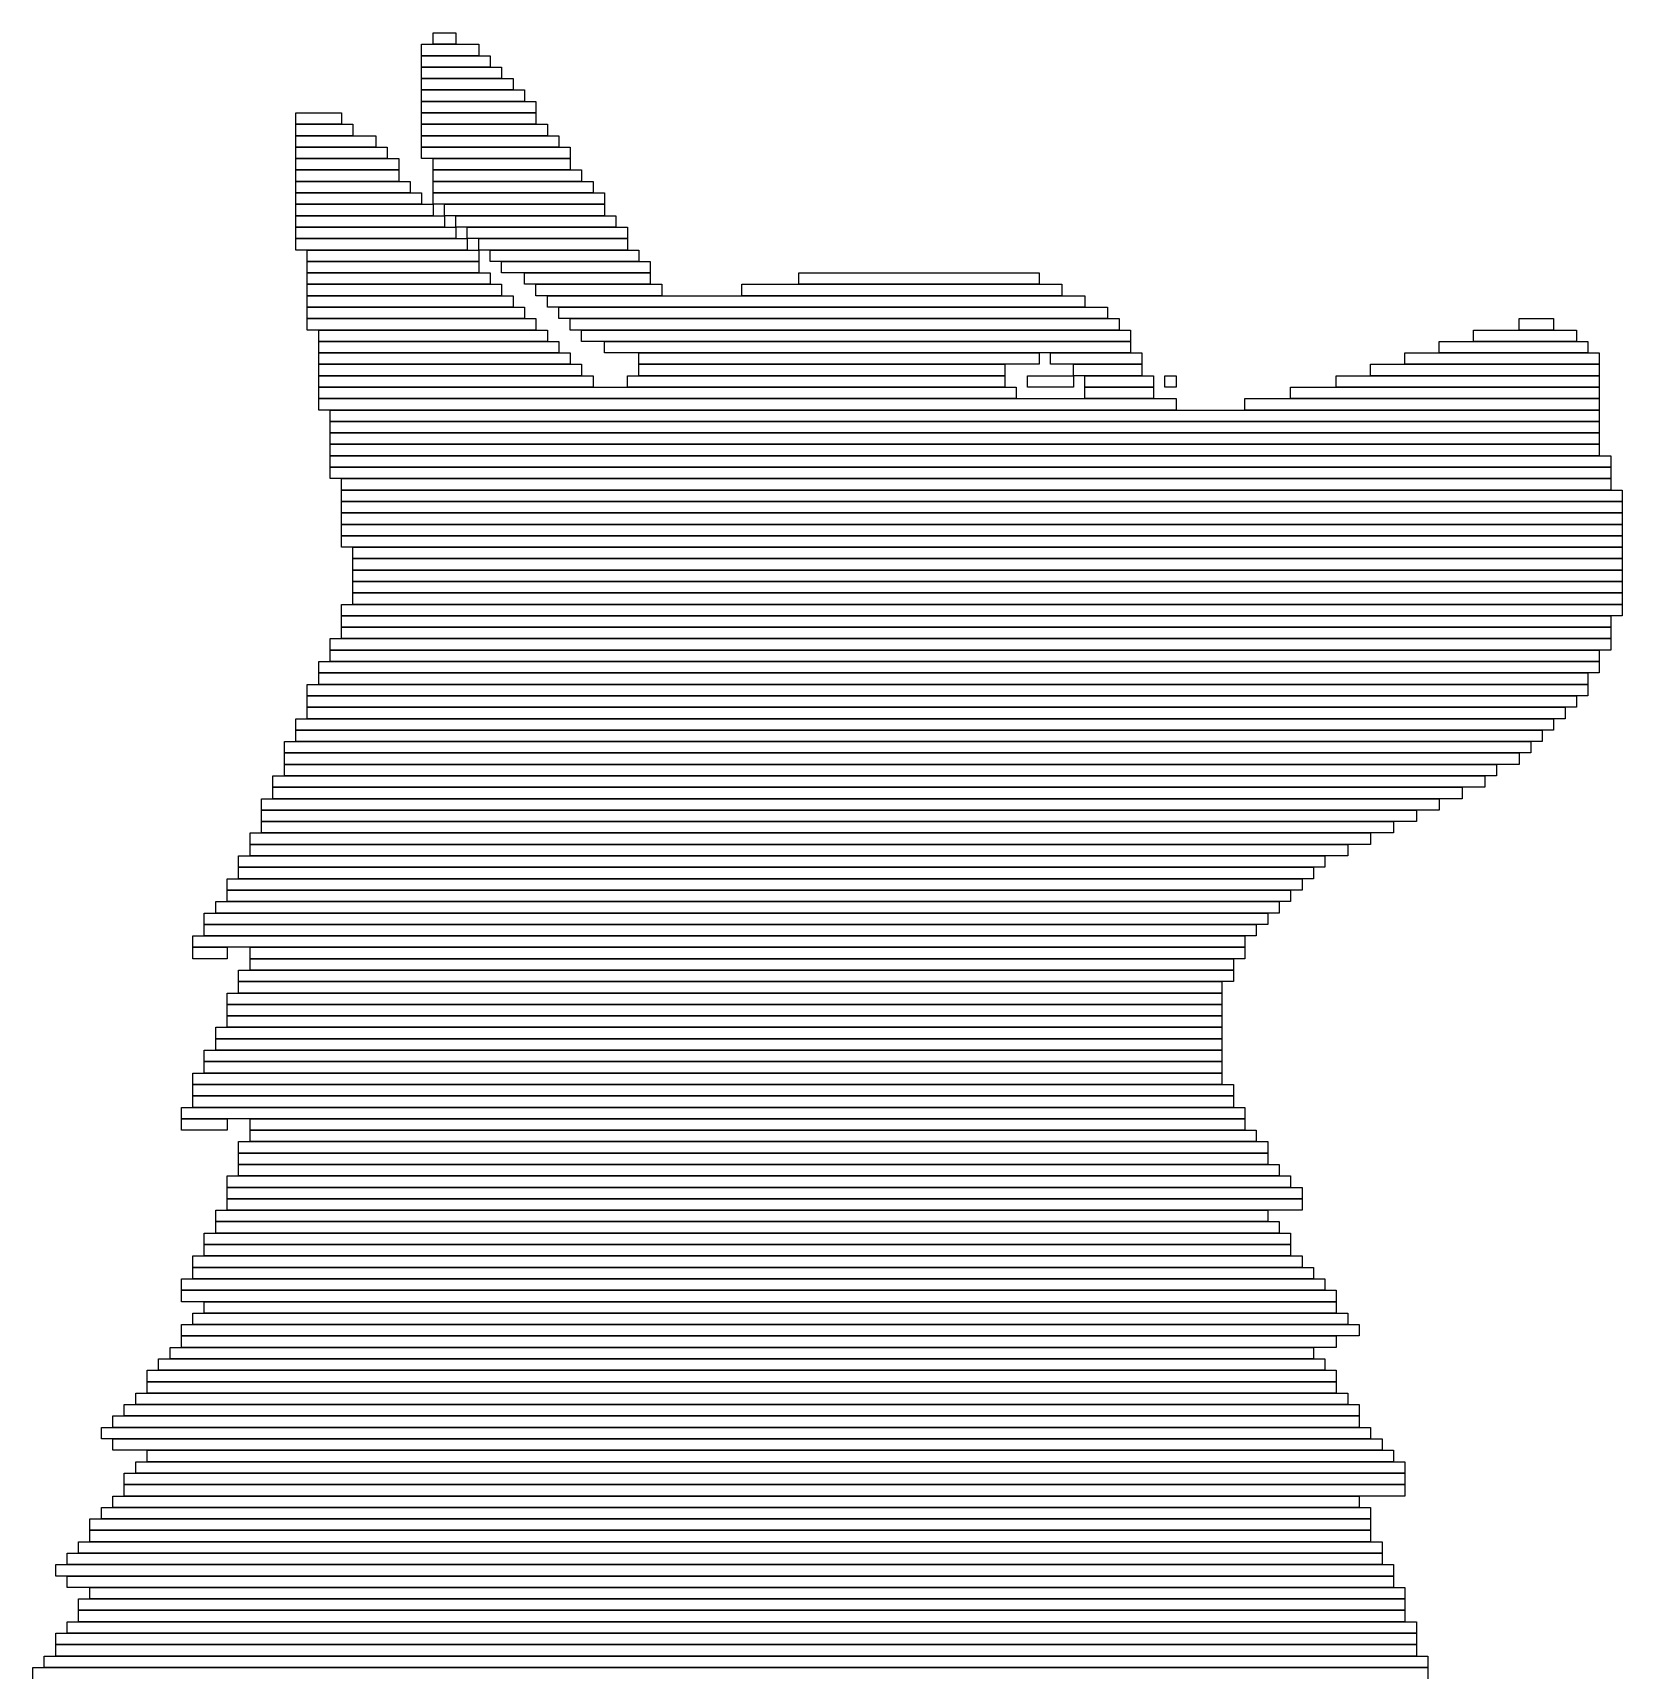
# Model space of a CAD drawing. Extents: x 414 to 589, y 325 to 686.
# Drawn here: x 450 to 589, y 542.5 to 686 of the extents above; entities that cross this region are included whole.
import ezdxf

# ---------------------------------------------------------------- set-up
doc = ezdxf.new("R2010")
doc.units = 0

msp = doc.modelspace()

# ---------------------------------------------------------------- linework, layer by layer
for p, q in [((485, 686), (487, 686)), ((485, 685), (485, 686)), ((487, 686), (487, 685)), ((484, 685), (489, 685)), ((484, 684), (484, 685)), ((487, 685), (485, 685)), ((489, 685), (489, 684)), ((489, 684), (484, 684)), ((484, 684), (490, 684)), ((484, 683), (484, 684)), ((490, 684), (490, 683)), ((490, 683), (484, 683)), ((484, 683), (491, 683)), ((484, 682), (484, 683)), ((491, 682), (484, 682)), ((484, 682), (492, 682)), ((484, 681), (484, 682)), ((491, 683), (491, 682)), ((492, 682), (492, 681)), ((492, 681), (484, 681)), ((484, 681), (493, 681)), ((484, 680), (484, 681)), ((493, 681), (493, 680)), ((473, 679), (477, 679)), ((473, 678), (473, 679)), ((477, 679), (477, 678)), ((493, 680), (484, 680)), ((484, 680), (494, 680)), ((484, 679), (484, 680)), ((494, 679), (484, 679)), ((484, 679), (494, 679)), ((484, 678), (484, 679)), ((494, 680), (494, 679)), ((494, 679), (494, 678)), ((477, 678), (473, 678)), ((473, 678), (478, 678)), ((473, 677), (473, 678)), ((478, 678), (478, 677)), ((494, 678), (484, 678)), ((484, 678), (495, 678)), ((484, 677), (484, 678)), ((495, 678), (495, 677)), ((478, 677), (473, 677)), ((473, 677), (480, 677)), ((473, 676), (473, 677)), ((480, 676), (473, 676)), ((473, 676), (481, 676)), ((473, 675), (473, 676)), ((480, 677), (480, 676)), ((481, 676), (481, 675)), ((495, 677), (484, 677)), ((484, 677), (496, 677)), ((484, 676), (484, 677)), ((496, 676), (484, 676)), ((484, 676), (497, 676)), ((484, 675), (484, 676)), ((496, 677), (496, 676)), ((497, 676), (497, 675)), ((481, 675), (473, 675)), ((473, 675), (482, 675)), ((473, 674), (473, 675)), ((482, 675), (482, 674)), ((497, 675), (484, 675)), ((485, 675), (497, 675)), ((485, 674), (485, 675)), ((497, 675), (497, 674)), ((482, 674), (473, 674)), ((473, 674), (482, 674)), ((473, 673), (473, 674)), ((482, 674), (482, 673)), ((497, 674), (485, 674)), ((485, 674), (498, 674)), ((485, 673), (485, 674)), ((498, 674), (498, 673)), ((482, 673), (473, 673)), ((473, 673), (483, 673)), ((473, 672), (473, 673)), ((483, 672), (473, 672)), ((473, 672), (484, 672)), ((473, 671), (473, 672)), ((483, 673), (483, 672)), ((484, 672), (484, 671)), ((498, 673), (485, 673)), ((485, 673), (499, 673)), ((485, 672), (485, 673)), ((499, 672), (485, 672)), ((485, 672), (500, 672)), ((485, 671), (485, 672)), ((499, 673), (499, 672)), ((500, 672), (500, 671)), ((484, 671), (473, 671)), ((473, 671), (485, 671)), ((473, 670), (473, 671)), ((500, 671), (485, 671)), ((485, 671), (485, 670)), ((486, 671), (500, 671)), ((486, 670), (486, 671)), ((500, 671), (500, 670)), ((485, 670), (473, 670)), ((473, 670), (486, 670)), ((473, 669), (473, 670)), ((486, 669), (473, 669)), ((473, 669), (487, 669)), ((473, 668), (473, 669)), ((500, 670), (486, 670)), ((486, 670), (486, 669)), ((487, 670), (501, 670)), ((487, 669), (487, 670)), ((501, 669), (487, 669)), ((487, 669), (487, 668)), ((488, 669), (502, 669)), ((488, 668), (488, 669)), ((501, 670), (501, 669)), ((502, 669), (502, 668)), ((487, 668), (473, 668)), ((473, 668), (488, 668)), ((473, 667), (473, 668)), ((502, 668), (488, 668)), ((488, 668), (488, 667)), ((489, 668), (502, 668)), ((489, 667), (489, 668)), ((502, 668), (502, 667)), ((488, 667), (473, 667)), ((474, 667), (489, 667)), ((474, 666), (474, 667)), ((489, 666), (474, 666)), ((474, 666), (489, 666)), ((474, 665), (474, 666)), ((502, 667), (489, 667)), ((489, 667), (489, 666)), ((489, 666), (489, 665)), ((490, 667), (503, 667)), ((490, 666), (490, 667)), ((503, 666), (490, 666)), ((491, 666), (504, 666)), ((491, 665), (491, 666)), ((503, 667), (503, 666)), ((504, 666), (504, 665)), ((489, 665), (474, 665)), ((474, 665), (490, 665)), ((474, 664), (474, 665)), ((490, 665), (490, 664)), ((504, 665), (491, 665)), ((493, 665), (504, 665)), ((493, 664), (493, 665)), ((504, 665), (504, 664)), ((517, 665), (538, 665)), ((517, 664), (517, 665)), ((538, 665), (538, 664)), ((490, 664), (474, 664)), ((474, 664), (491, 664)), ((474, 663), (474, 664)), ((491, 663), (474, 663)), ((474, 663), (492, 663)), ((474, 662), (474, 663)), ((491, 664), (491, 663)), ((492, 663), (492, 662)), ((504, 664), (493, 664)), ((494, 664), (505, 664)), ((494, 663), (494, 664)), ((505, 663), (494, 663)), ((495, 663), (542, 663)), ((495, 662), (495, 663)), ((505, 664), (505, 663)), ((512, 664), (540, 664)), ((512, 663), (512, 664)), ((540, 663), (512, 663)), ((538, 664), (517, 664)), ((540, 664), (540, 663)), ((542, 663), (542, 662)), ((492, 662), (474, 662)), ((474, 662), (493, 662)), ((474, 661), (474, 662)), ((493, 662), (493, 661)), ((542, 662), (495, 662)), ((496, 662), (544, 662)), ((496, 661), (496, 662)), ((544, 662), (544, 661)), ((493, 661), (474, 661)), ((474, 661), (494, 661)), ((474, 660), (474, 661)), ((494, 661), (494, 660)), ((544, 661), (496, 661)), ((497, 661), (545, 661)), ((497, 660), (497, 661)), ((545, 661), (545, 660)), ((580, 661), (583, 661)), ((580, 660), (580, 661)), ((583, 661), (583, 660)), ((494, 660), (474, 660)), ((475, 660), (495, 660)), ((475, 659), (475, 660)), ((495, 659), (475, 659)), ((475, 659), (496, 659)), ((475, 658), (475, 659)), ((495, 660), (495, 659)), ((496, 659), (496, 658)), ((545, 660), (497, 660)), ((498, 660), (546, 660)), ((498, 659), (498, 660)), ((546, 659), (498, 659)), ((500, 659), (546, 659)), ((500, 658), (500, 659)), ((546, 660), (546, 659)), ((546, 659), (546, 658)), ((573, 659), (586, 659)), ((573, 658), (573, 659)), ((576, 660), (585, 660)), ((576, 659), (576, 660)), ((585, 659), (576, 659)), ((583, 660), (580, 660)), ((585, 660), (585, 659)), ((586, 659), (586, 658)), ((496, 658), (475, 658)), ((475, 658), (497, 658)), ((475, 657), (475, 658)), ((497, 658), (497, 657)), ((546, 658), (500, 658)), ((503, 658), (538, 658)), ((503, 657), (503, 658)), ((538, 658), (538, 657)), ((539, 658), (547, 658)), ((539, 657), (539, 658)), ((547, 658), (547, 657)), ((570, 658), (587, 658)), ((570, 657), (570, 658)), ((586, 658), (573, 658)), ((587, 658), (587, 657)), ((497, 657), (475, 657)), ((475, 657), (498, 657)), ((475, 656), (475, 657)), ((498, 656), (475, 656)), ((475, 656), (499, 656)), ((475, 655), (475, 656)), ((498, 657), (498, 656)), ((499, 656), (499, 655)), ((502, 656), (535, 656)), ((502, 655), (502, 656)), ((538, 657), (503, 657)), ((503, 657), (535, 657)), ((503, 656), (503, 657)), ((535, 656), (503, 656)), ((535, 657), (535, 656)), ((535, 656), (535, 655)), ((537, 656), (541, 656)), ((537, 655), (537, 656)), ((547, 657), (539, 657)), ((541, 657), (547, 657)), ((541, 656), (541, 657)), ((547, 656), (541, 656)), ((541, 656), (541, 655)), ((542, 656), (548, 656)), ((542, 655), (542, 656)), ((547, 657), (547, 656)), ((548, 656), (548, 655)), ((549, 656), (550, 656)), ((549, 655), (549, 656)), ((550, 656), (550, 655)), ((564, 656), (587, 656)), ((564, 655), (564, 656)), ((567, 657), (587, 657)), ((567, 656), (567, 657)), ((587, 656), (567, 656)), ((587, 657), (570, 657)), ((587, 657), (587, 656)), ((587, 656), (587, 655)), ((499, 655), (475, 655)), ((475, 655), (536, 655)), ((475, 654), (475, 655)), ((535, 655), (502, 655)), ((536, 655), (536, 654)), ((541, 655), (537, 655)), ((548, 655), (542, 655)), ((542, 655), (548, 655)), ((542, 654), (542, 655)), ((548, 655), (548, 654)), ((550, 655), (549, 655)), ((560, 655), (587, 655)), ((560, 654), (560, 655)), ((587, 655), (564, 655)), ((587, 655), (587, 654)), ((536, 654), (475, 654)), ((475, 654), (550, 654)), ((475, 653), (475, 654)), ((550, 653), (475, 653)), ((476, 653), (587, 653)), ((476, 652), (476, 653)), ((548, 654), (542, 654)), ((550, 654), (550, 653)), ((556, 654), (587, 654)), ((556, 653), (556, 654)), ((587, 653), (556, 653)), ((587, 654), (560, 654)), ((587, 654), (587, 653)), ((587, 653), (587, 652)), ((587, 652), (476, 652)), ((476, 652), (587, 652)), ((476, 651), (476, 652)), ((587, 652), (587, 651)), ((587, 651), (476, 651)), ((476, 651), (587, 651)), ((476, 650), (476, 651)), ((587, 651), (587, 650)), ((587, 650), (476, 650)), ((476, 650), (587, 650)), ((476, 649), (476, 650)), ((587, 649), (476, 649)), ((476, 649), (588, 649)), ((476, 648), (476, 649)), ((587, 650), (587, 649)), ((588, 649), (588, 648)), ((588, 648), (476, 648)), ((476, 648), (588, 648)), ((476, 647), (476, 648)), ((588, 648), (588, 647)), ((588, 647), (476, 647)), ((477, 647), (588, 647)), ((477, 646), (477, 647)), ((588, 646), (477, 646)), ((477, 646), (589, 646)), ((477, 645), (477, 646)), ((588, 647), (588, 646)), ((589, 646), (589, 645)), ((589, 645), (477, 645)), ((477, 645), (589, 645)), ((477, 644), (477, 645)), ((589, 645), (589, 644)), ((589, 644), (477, 644)), ((477, 644), (589, 644)), ((477, 643), (477, 644)), ((589, 643), (477, 643)), ((477, 643), (589, 643)), ((477, 642), (477, 643)), ((589, 644), (589, 643)), ((589, 643), (589, 642)), ((589, 642), (477, 642)), ((477, 642), (589, 642)), ((477, 641), (477, 642)), ((589, 642), (589, 641)), ((589, 641), (477, 641)), ((478, 641), (589, 641)), ((478, 640), (478, 641)), ((589, 641), (589, 640)), ((589, 640), (478, 640)), ((478, 640), (589, 640)), ((478, 639), (478, 640)), ((589, 639), (478, 639)), ((478, 639), (589, 639)), ((478, 638), (478, 639)), ((589, 640), (589, 639)), ((589, 639), (589, 638)), ((589, 638), (478, 638)), ((478, 638), (589, 638)), ((478, 637), (478, 638)), ((589, 638), (589, 637)), ((477, 636), (589, 636)), ((477, 635), (477, 636)), ((589, 637), (478, 637)), ((478, 637), (589, 637)), ((478, 636), (478, 637)), ((589, 636), (478, 636)), ((589, 637), (589, 636)), ((589, 636), (589, 635)), ((589, 635), (477, 635)), ((477, 635), (588, 635)), ((477, 634), (477, 635)), ((588, 635), (588, 634)), ((476, 633), (588, 633)), ((476, 632), (476, 633)), ((588, 634), (477, 634)), ((477, 634), (588, 634)), ((477, 633), (477, 634)), ((588, 633), (477, 633)), ((588, 634), (588, 633)), ((588, 633), (588, 632)), ((588, 632), (476, 632)), ((476, 632), (587, 632)), ((476, 631), (476, 632)), ((587, 632), (587, 631)), ((475, 631), (587, 631)), ((475, 630), (475, 631)), ((587, 630), (475, 630)), ((475, 630), (586, 630)), ((475, 629), (475, 630)), ((587, 631), (476, 631)), ((586, 630), (586, 629)), ((587, 631), (587, 630)), ((474, 629), (586, 629)), ((474, 628), (474, 629)), ((586, 629), (475, 629)), ((586, 629), (586, 628)), ((586, 628), (474, 628)), ((474, 628), (585, 628)), ((474, 627), (474, 628)), ((585, 628), (585, 627)), ((473, 626), (583, 626)), ((473, 625), (473, 626)), ((585, 627), (474, 627)), ((474, 627), (584, 627)), ((474, 626), (474, 627)), ((584, 626), (474, 626)), ((583, 626), (583, 625)), ((584, 627), (584, 626)), ((583, 625), (473, 625)), ((473, 625), (582, 625)), ((473, 624), (473, 625)), ((582, 625), (582, 624)), ((472, 624), (581, 624)), ((472, 623), (472, 624)), ((581, 623), (472, 623)), ((472, 623), (580, 623)), ((472, 622), (472, 623)), ((582, 624), (473, 624)), ((580, 623), (580, 622)), ((581, 624), (581, 623)), ((580, 622), (472, 622)), ((472, 622), (578, 622)), ((472, 621), (472, 622)), ((578, 622), (578, 621)), ((471, 621), (577, 621)), ((471, 620), (471, 621)), ((577, 620), (471, 620)), ((471, 620), (575, 620)), ((471, 619), (471, 620)), ((578, 621), (472, 621)), ((575, 620), (575, 619)), ((577, 621), (577, 620)), ((470, 619), (573, 619)), ((470, 618), (470, 619)), ((575, 619), (471, 619)), ((573, 619), (573, 618)), ((573, 618), (470, 618)), ((470, 618), (571, 618)), ((470, 617), (470, 618)), ((571, 618), (571, 617)), ((469, 616), (567, 616)), ((469, 615), (469, 616)), ((571, 617), (470, 617)), ((470, 617), (569, 617)), ((470, 616), (470, 617)), ((569, 616), (470, 616)), ((567, 616), (567, 615)), ((569, 617), (569, 616)), ((567, 615), (469, 615)), ((469, 615), (565, 615)), ((469, 614), (469, 615)), ((565, 615), (565, 614)), ((468, 614), (563, 614)), ((468, 613), (468, 614)), ((563, 613), (468, 613)), ((468, 613), (562, 613)), ((468, 612), (468, 613)), ((565, 614), (469, 614)), ((562, 613), (562, 612)), ((563, 614), (563, 613)), ((467, 612), (561, 612)), ((467, 611), (467, 612)), ((562, 612), (468, 612)), ((561, 612), (561, 611)), ((466, 610), (559, 610)), ((466, 609), (466, 610)), ((561, 611), (467, 611)), ((467, 611), (560, 611)), ((467, 610), (467, 611)), ((560, 610), (467, 610)), ((559, 610), (559, 609)), ((560, 611), (560, 610)), ((465, 609), (558, 609)), ((465, 608), (465, 609)), ((559, 609), (466, 609)), ((558, 609), (558, 608)), ((558, 608), (465, 608)), ((465, 608), (557, 608)), ((465, 607), (465, 608)), ((557, 608), (557, 607)), ((464, 607), (556, 607)), ((464, 606), (464, 607)), ((556, 606), (464, 606)), ((464, 606), (467, 606)), ((464, 605), (464, 606)), ((557, 607), (465, 607)), ((467, 606), (467, 605)), ((469, 606), (556, 606)), ((469, 605), (469, 606)), ((556, 607), (556, 606)), ((556, 606), (556, 605)), ((467, 605), (464, 605)), ((556, 605), (469, 605)), ((469, 605), (555, 605)), ((469, 604), (469, 605)), ((555, 605), (555, 604)), ((468, 604), (555, 604)), ((468, 603), (468, 604)), ((555, 603), (468, 603)), ((468, 603), (554, 603)), ((468, 602), (468, 603)), ((555, 604), (469, 604)), ((554, 603), (554, 602)), ((555, 604), (555, 603)), ((467, 602), (554, 602)), ((467, 601), (467, 602)), ((554, 602), (468, 602)), ((554, 602), (554, 601)), ((554, 601), (467, 601)), ((467, 601), (554, 601)), ((467, 600), (467, 601)), ((554, 600), (467, 600)), ((467, 600), (554, 600)), ((467, 599), (467, 600)), ((554, 601), (554, 600)), ((554, 600), (554, 599)), ((466, 599), (554, 599)), ((466, 598), (466, 599)), ((554, 599), (467, 599)), ((554, 599), (554, 598)), ((465, 597), (554, 597)), ((465, 596), (465, 597)), ((554, 598), (466, 598)), ((466, 598), (554, 598)), ((466, 597), (466, 598)), ((554, 597), (466, 597)), ((554, 598), (554, 597)), ((554, 597), (554, 596)), ((554, 596), (465, 596)), ((465, 596), (554, 596)), ((465, 595), (465, 596)), ((554, 596), (554, 595)), ((464, 595), (554, 595)), ((464, 594), (464, 595)), ((554, 595), (465, 595)), ((554, 595), (554, 594)), ((554, 594), (464, 594)), ((464, 594), (555, 594)), ((464, 593), (464, 594)), ((555, 593), (464, 593)), ((464, 593), (555, 593)), ((464, 592), (464, 593)), ((555, 594), (555, 593)), ((555, 593), (555, 592)), ((463, 592), (556, 592)), ((463, 591), (463, 592)), ((555, 592), (464, 592)), ((556, 592), (556, 591)), ((556, 591), (463, 591)), ((463, 591), (467, 591)), ((463, 590), (463, 591)), ((467, 590), (463, 590)), ((467, 591), (467, 590)), ((469, 591), (556, 591)), ((469, 590), (469, 591)), ((556, 590), (469, 590)), ((469, 590), (557, 590)), ((469, 589), (469, 590)), ((556, 591), (556, 590)), ((557, 590), (557, 589)), ((468, 589), (558, 589)), ((468, 588), (468, 589)), ((557, 589), (469, 589)), ((558, 589), (558, 588)), ((558, 588), (468, 588)), ((468, 588), (558, 588)), ((468, 587), (468, 588)), ((558, 587), (468, 587)), ((468, 587), (559, 587)), ((468, 586), (468, 587)), ((558, 588), (558, 587)), ((559, 587), (559, 586)), ((467, 586), (560, 586)), ((467, 585), (467, 586)), ((559, 586), (468, 586)), ((560, 586), (560, 585)), ((560, 585), (467, 585)), ((467, 585), (561, 585)), ((467, 584), (467, 585)), ((561, 585), (561, 584)), ((466, 583), (558, 583)), ((466, 582), (466, 583)), ((561, 584), (467, 584)), ((467, 584), (561, 584)), ((467, 583), (467, 584)), ((561, 583), (467, 583)), ((558, 583), (558, 582)), ((561, 584), (561, 583)), ((558, 582), (466, 582)), ((466, 582), (559, 582)), ((466, 581), (466, 582)), ((559, 582), (559, 581)), ((465, 581), (560, 581)), ((465, 580), (465, 581)), ((560, 580), (465, 580)), ((465, 580), (560, 580)), ((465, 579), (465, 580)), ((559, 581), (466, 581)), ((560, 581), (560, 580)), ((560, 580), (560, 579)), ((464, 579), (561, 579)), ((464, 578), (464, 579)), ((560, 579), (465, 579)), ((561, 579), (561, 578)), ((463, 577), (563, 577)), ((463, 576), (463, 577)), ((561, 578), (464, 578)), ((464, 578), (562, 578)), ((464, 577), (464, 578)), ((562, 577), (464, 577)), ((562, 578), (562, 577)), ((563, 577), (563, 576)), ((563, 576), (463, 576)), ((463, 576), (564, 576)), ((463, 575), (463, 576)), ((564, 576), (564, 575)), ((564, 575), (463, 575)), ((464, 574), (565, 574)), ((464, 573), (464, 574)), ((465, 575), (564, 575)), ((465, 574), (465, 575)), ((564, 574), (465, 574)), ((564, 575), (564, 574)), ((565, 574), (565, 573)), ((463, 573), (566, 573)), ((463, 572), (463, 573)), ((565, 573), (464, 573)), ((566, 573), (566, 572)), ((566, 572), (463, 572)), ((463, 572), (564, 572)), ((463, 571), (463, 572)), ((564, 572), (564, 571)), ((461, 570), (563, 570)), ((461, 569), (461, 570)), ((462, 571), (562, 571)), ((462, 570), (462, 571)), ((562, 570), (462, 570)), ((564, 571), (463, 571)), ((562, 571), (562, 570)), ((563, 570), (563, 569)), ((460, 569), (564, 569)), ((460, 568), (460, 569)), ((563, 569), (461, 569)), ((564, 569), (564, 568)), ((459, 567), (565, 567)), ((459, 566), (459, 567)), ((564, 568), (460, 568)), ((460, 568), (564, 568)), ((460, 567), (460, 568)), ((564, 567), (460, 567)), ((564, 568), (564, 567)), ((565, 567), (565, 566)), ((458, 566), (566, 566)), ((458, 565), (458, 566)), ((565, 566), (459, 566)), ((566, 566), (566, 565)), ((456, 564), (567, 564)), ((456, 563), (456, 564)), ((457, 565), (566, 565)), ((457, 564), (457, 565)), ((566, 564), (457, 564)), ((566, 565), (458, 565)), ((566, 565), (566, 564)), ((567, 564), (567, 563)), ((567, 563), (456, 563)), ((457, 563), (568, 563)), ((457, 562), (457, 563)), ((568, 563), (568, 562)), ((568, 562), (457, 562)), ((460, 562), (569, 562)), ((460, 561), (460, 562)), ((569, 562), (569, 561)), ((458, 560), (570, 560)), ((458, 559), (458, 560)), ((459, 561), (570, 561)), ((459, 560), (459, 561)), ((570, 560), (459, 560)), ((569, 561), (460, 561)), ((570, 561), (570, 560)), ((570, 560), (570, 559)), ((570, 559), (458, 559)), ((458, 559), (570, 559)), ((458, 558), (458, 559)), ((570, 559), (570, 558)), ((456, 557), (567, 557)), ((456, 556), (456, 557)), ((457, 558), (566, 558)), ((457, 557), (457, 558)), ((566, 557), (457, 557)), ((570, 558), (458, 558)), ((566, 558), (566, 557)), ((567, 557), (567, 556)), ((455, 556), (567, 556)), ((455, 555), (455, 556)), ((567, 556), (456, 556)), ((567, 556), (567, 555)), ((454, 554), (568, 554)), ((454, 553), (454, 554)), ((567, 555), (455, 555)), ((455, 555), (567, 555)), ((455, 554), (455, 555)), ((567, 554), (455, 554)), ((567, 555), (567, 554)), ((568, 554), (568, 553)), ((453, 553), (568, 553)), ((453, 552), (453, 553)), ((568, 553), (454, 553)), ((568, 553), (568, 552)), ((452, 552), (569, 552)), ((452, 551), (452, 552)), ((568, 552), (453, 552)), ((569, 552), (569, 551)), ((569, 551), (452, 551)), ((453, 551), (569, 551)), ((453, 550), (453, 551)), ((569, 550), (453, 550)), ((455, 550), (570, 550)), ((455, 549), (455, 550)), ((569, 551), (569, 550)), ((570, 550), (570, 549)), ((454, 549), (570, 549)), ((454, 548), (454, 549)), ((570, 549), (455, 549)), ((570, 549), (570, 548)), ((453, 547), (571, 547)), ((453, 546), (453, 547)), ((570, 548), (454, 548)), ((454, 548), (570, 548)), ((454, 547), (454, 548)), ((570, 547), (454, 547)), ((570, 548), (570, 547)), ((571, 547), (571, 546)), ((452, 546), (571, 546)), ((452, 545), (452, 546)), ((571, 546), (453, 546)), ((571, 546), (571, 545)), ((451, 544), (572, 544)), ((451, 543), (451, 544)), ((571, 545), (452, 545)), ((452, 545), (571, 545)), ((452, 544), (452, 545)), ((571, 544), (452, 544)), ((571, 545), (571, 544)), ((572, 544), (572, 543)), ((450, 543), (572, 543)), ((450, 542), (450, 543)), ((572, 543), (451, 543)), ((572, 543), (572, 542))]:
    msp.add_line(p, q)

doc.saveas('drawing.dxf')
